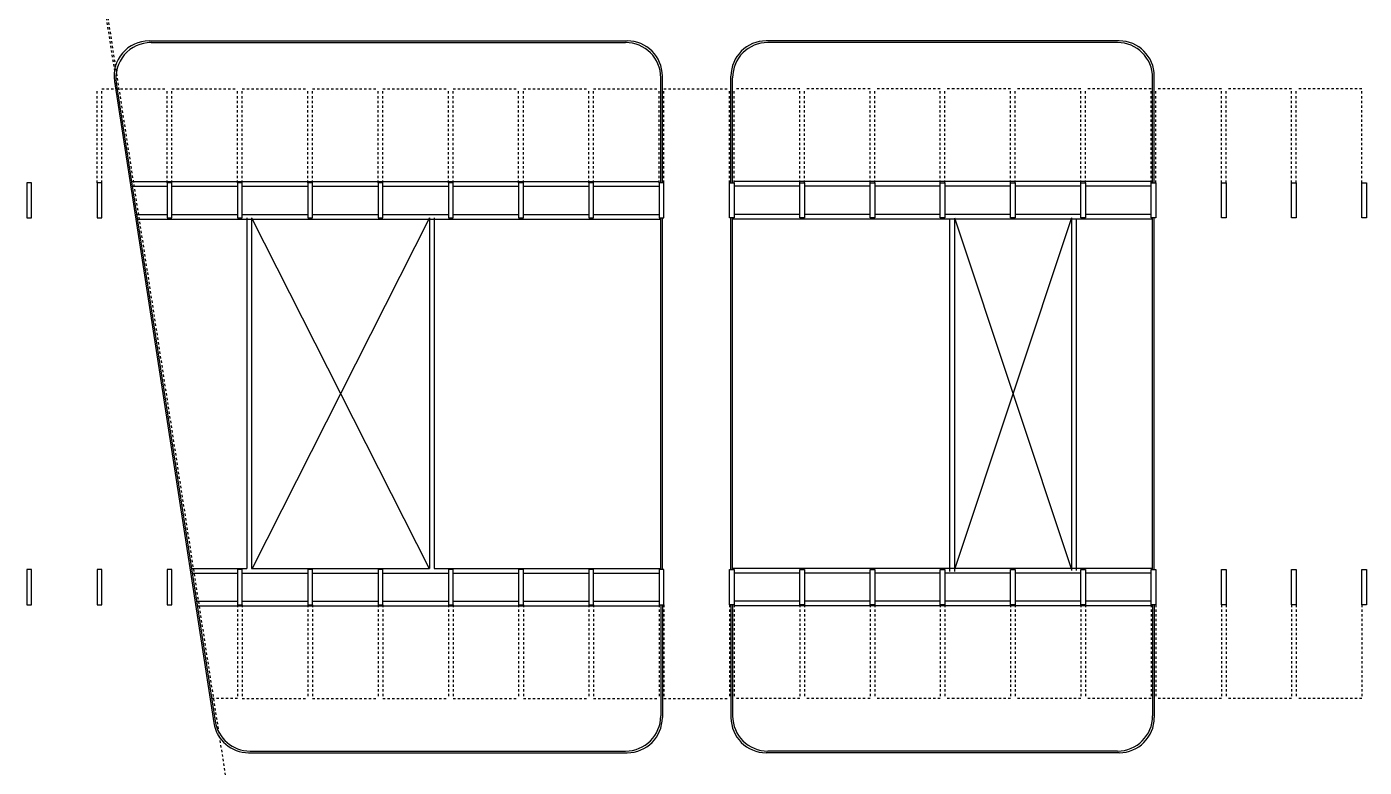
# Model space of a CAD drawing. Extents: x 34 to 586, y 527 to 658.
# Drawn here: x 34 to 91.1, y 562.5 to 594.1 of the extents above; entities that cross this region are included whole.
import ezdxf

# ---------------------------------------------------------------- set-up
doc = ezdxf.new("R2010")
doc.units = 0
doc.header["$LTSCALE"] = 0.02
doc.header["$MEASUREMENT"] = 0
doc.linetypes.add('HIDDEN2', pattern=[0.1875, 0.125, -0.0625])
for name, color, linetype in [('ESTR', 3, 'CONTINUOUS'), ('PISO', 1, 'CONTINUOUS'), ('PROJ', 1, 'HIDDEN2')]:
    doc.layers.add(name, color=color, linetype=linetype)

msp = doc.modelspace()

# ---------------------------------------------------------------- linework, layer by layer
at = {"layer": 'ESTR'}
for points in [[(33.976, 587.467), (33.976, 585.967), (34.176, 585.967), (34.176, 587.467)], [(36.976, 587.467), (36.976, 585.967), (37.176, 585.967), (37.176, 587.467)], [(39.976, 587.467), (39.976, 585.967), (40.176, 585.967), (40.176, 587.467)], [(42.976, 587.467), (42.976, 585.967), (43.176, 585.967), (43.176, 587.467)], [(45.976, 587.467), (45.976, 585.967), (46.176, 585.967), (46.176, 587.467)], [(48.976, 587.467), (48.976, 585.967), (49.176, 585.967), (49.176, 587.467)], [(51.976, 587.467), (51.976, 585.967), (52.176, 585.967), (52.176, 587.467)], [(54.976, 587.467), (54.976, 585.967), (55.176, 585.967), (55.176, 587.467)], [(57.976, 587.467), (57.976, 585.967), (58.176, 585.967), (58.176, 587.467)], [(60.976, 587.467), (60.976, 585.967), (61.176, 585.967), (61.176, 587.467)], [(64.176, 587.467), (64.176, 585.967), (63.976, 585.967), (63.976, 587.467)], [(67.176, 587.467), (67.176, 585.967), (66.976, 585.967), (66.976, 587.467)], [(70.176, 587.467), (70.176, 585.967), (69.976, 585.967), (69.976, 587.467)], [(73.176, 587.467), (73.176, 585.967), (72.976, 585.967), (72.976, 587.467)], [(76.176, 587.467), (76.176, 585.967), (75.976, 585.967), (75.976, 587.467)], [(79.176, 587.467), (79.176, 585.967), (78.976, 585.967), (78.976, 587.467)], [(82.176, 587.467), (82.176, 585.967), (81.976, 585.967), (81.976, 587.467)], [(85.176, 587.467), (85.176, 585.967), (84.976, 585.967), (84.976, 587.467)], [(88.176, 587.467), (88.176, 585.967), (87.976, 585.967), (87.976, 587.467)], [(91.176, 587.467), (91.176, 585.967), (90.976, 585.967), (90.976, 587.467)], [(33.976, 570.957), (33.976, 569.457), (34.176, 569.457), (34.176, 570.957)], [(36.976, 570.957), (36.976, 569.457), (37.176, 569.457), (37.176, 570.957)], [(39.976, 570.957), (39.976, 569.457), (40.176, 569.457), (40.176, 570.957)], [(42.976, 570.957), (42.976, 569.457), (43.176, 569.457), (43.176, 570.957)], [(45.976, 570.957), (45.976, 569.457), (46.176, 569.457), (46.176, 570.957)], [(48.976, 570.957), (48.976, 569.457), (49.176, 569.457), (49.176, 570.957)], [(51.976, 570.957), (51.976, 569.457), (52.176, 569.457), (52.176, 570.957)], [(54.976, 570.957), (54.976, 569.457), (55.176, 569.457), (55.176, 570.957)], [(57.976, 570.957), (57.976, 569.457), (58.176, 569.457), (58.176, 570.957)], [(60.976, 570.957), (60.976, 569.457), (61.176, 569.457), (61.176, 570.957)], [(64.176, 570.957), (64.176, 569.457), (63.976, 569.457), (63.976, 570.957)], [(67.176, 570.957), (67.176, 569.457), (66.976, 569.457), (66.976, 570.957)], [(70.176, 570.957), (70.176, 569.457), (69.976, 569.457), (69.976, 570.957)], [(73.176, 570.957), (73.176, 569.457), (72.976, 569.457), (72.976, 570.957)], [(76.176, 570.957), (76.176, 569.457), (75.976, 569.457), (75.976, 570.957)], [(79.176, 570.957), (79.176, 569.457), (78.976, 569.457), (78.976, 570.957)], [(82.176, 570.957), (82.176, 569.457), (81.976, 569.457), (81.976, 570.957)], [(85.176, 570.957), (85.176, 569.457), (84.976, 569.457), (84.976, 570.957)], [(88.176, 570.957), (88.176, 569.457), (87.976, 569.457), (87.976, 570.957)], [(91.176, 570.957), (91.176, 569.457), (90.976, 569.457), (90.976, 570.957)]]:
    msp.add_lwpolyline(points, close=True, dxfattribs=at)
at = {"layer": 'PISO'}
for p, q in [((39.2, 593.519), (59.611, 593.519)), ((39.281, 593.449), (59.541, 593.449)), ((80.611, 593.519), (65.541, 593.519)), ((80.541, 593.449), (65.611, 593.449)), ((37.717, 591.789), (41.965, 564.414)), ((37.799, 591.719), (42.025, 564.484)), ((61.041, 587.467), (61.041, 591.949)), ((61.111, 587.467), (61.111, 592.019)), ((64.041, 587.467), (64.041, 592.019)), ((64.111, 587.467), (64.111, 591.949)), ((82.041, 587.467), (82.041, 591.949)), ((82.111, 587.467), (82.111, 592.019)), ((38.451, 587.517), (60.976, 587.517)), ((38.482, 587.317), (39.976, 587.317)), ((40.176, 587.317), (42.976, 587.317)), ((43.176, 587.317), (45.976, 587.317)), ((46.176, 587.317), (48.976, 587.317)), ((49.176, 587.317), (51.976, 587.317)), ((52.176, 587.317), (54.976, 587.317)), ((55.176, 587.317), (57.976, 587.317)), ((58.176, 587.317), (60.976, 587.317)), ((82.041, 587.517), (64.176, 587.517)), ((66.976, 587.317), (64.176, 587.317)), ((69.976, 587.317), (67.176, 587.317)), ((72.976, 587.317), (70.176, 587.317)), ((75.976, 587.317), (73.176, 587.317)), ((78.976, 587.317), (76.176, 587.317)), ((81.976, 587.317), (79.176, 587.317)), ((38.668, 586.117), (39.976, 586.117)), ((38.699, 585.917), (61.041, 585.917)), ((40.176, 586.117), (42.976, 586.117)), ((43.176, 586.117), (45.976, 586.117)), ((43.376, 585.967), (43.376, 571.007)), ((43.576, 585.967), (51.151, 571.007)), ((43.576, 585.967), (43.576, 571.007)), ((51.176, 585.967), (43.601, 571.007)), ((46.176, 586.117), (48.976, 586.117)), ((49.176, 586.117), (51.976, 586.117)), ((51.176, 585.967), (51.176, 571.007)), ((51.376, 585.967), (51.376, 571.007)), ((52.176, 586.117), (54.976, 586.117)), ((55.176, 586.117), (57.976, 586.117)), ((58.176, 586.117), (60.976, 586.117)), ((61.041, 570.957), (61.041, 585.967)), ((61.111, 570.957), (61.111, 585.967)), ((64.041, 570.957), (64.041, 585.967)), ((64.111, 570.957), (64.111, 585.967)), ((82.041, 585.917), (64.111, 585.917)), ((66.976, 586.117), (64.176, 586.117)), ((69.976, 586.117), (67.176, 586.117)), ((72.976, 586.117), (70.176, 586.117)), ((75.976, 586.117), (73.176, 586.117)), ((73.376, 585.917), (73.376, 570.87)), ((73.576, 585.967), (78.579, 570.957)), ((78.579, 585.967), (73.576, 570.957)), ((73.576, 585.917), (73.576, 570.87)), ((78.976, 586.117), (76.176, 586.117)), ((78.579, 585.917), (78.579, 570.92)), ((78.779, 585.917), (78.779, 570.92)), ((81.976, 586.117), (79.176, 586.117)), ((82.041, 570.957), (82.041, 585.967)), ((82.111, 570.957), (82.111, 585.967)), ((41.013, 571.007), (43.376, 571.007)), ((43.576, 571.007), (51.176, 571.007)), ((51.376, 571.007), (61.041, 571.007)), ((82.041, 571.007), (64.111, 571.007)), ((41.044, 570.807), (42.976, 570.807)), ((43.176, 570.807), (45.976, 570.807)), ((46.176, 570.807), (48.976, 570.807)), ((49.176, 570.807), (51.976, 570.807)), ((52.176, 570.807), (54.976, 570.807)), ((55.176, 570.807), (57.976, 570.807)), ((58.176, 570.807), (60.976, 570.807)), ((66.976, 570.807), (64.176, 570.807)), ((69.976, 570.807), (67.176, 570.807)), ((72.976, 570.807), (70.176, 570.807)), ((75.976, 570.807), (73.176, 570.807)), ((78.976, 570.807), (76.176, 570.807)), ((81.976, 570.807), (79.176, 570.807)), ((41.23, 569.607), (42.976, 569.607)), ((41.261, 569.407), (60.976, 569.407)), ((43.176, 569.607), (45.976, 569.607)), ((46.176, 569.607), (48.976, 569.607)), ((49.176, 569.607), (51.976, 569.607)), ((52.176, 569.607), (54.976, 569.607)), ((55.176, 569.607), (57.976, 569.607)), ((58.176, 569.607), (60.976, 569.607)), ((61.041, 569.457), (61.041, 564.714)), ((61.111, 569.457), (61.111, 564.644)), ((64.041, 569.457), (64.041, 564.644)), ((64.111, 569.457), (64.111, 564.714)), ((66.976, 569.607), (64.176, 569.607)), ((82.041, 569.407), (64.176, 569.407)), ((69.976, 569.607), (67.176, 569.607)), ((72.976, 569.607), (70.176, 569.607)), ((75.976, 569.607), (73.176, 569.607)), ((78.976, 569.607), (76.176, 569.607)), ((81.976, 569.607), (79.176, 569.607)), ((82.041, 569.457), (82.041, 564.714)), ((82.111, 569.457), (82.111, 564.644)), ((43.447, 563.144), (58.242, 563.144)), ((43.507, 563.214), (58.143, 563.214)), ((58.143, 563.214), (59.541, 563.214)), ((58.242, 563.144), (59.611, 563.144)), ((80.611, 563.144), (65.541, 563.144)), ((80.541, 563.214), (65.611, 563.214))]:
    msp.add_line(p, q, dxfattribs=at)
for centre, start, end in [((39.2, 592.019), 90, 188.8202), ((39.281, 591.949), 90, 188.8202), ((59.541, 591.949), 360, 90), ((59.611, 592.019), 360, 90), ((65.541, 592.019), 90, 180), ((65.611, 591.949), 90, 180), ((80.541, 591.949), 360, 90), ((80.611, 592.019), 360, 90), ((43.447, 564.644), 188.8202, 270), ((43.507, 564.714), 188.8202, 270), ((59.541, 564.714), 270, 360), ((59.611, 564.644), 270, 360), ((65.541, 564.644), 180, 270), ((65.611, 564.714), 180, 270), ((80.541, 564.714), 270, 360), ((80.611, 564.644), 270, 360)]:
    msp.add_arc(centre, 1.5, start, end, dxfattribs=at)
at = {"layer": 'PROJ', "ltscale": 2}
for p, q in [((36.969, 597.068), (37.717, 592.247)), ((37.04, 597.068), (42.847, 559.644))]:
    msp.add_line(p, q, dxfattribs=at)
at = {"layer": 'PROJ'}
for p, q in [((36.976, 587.467), (36.976, 591.467)), ((37.176, 591.467), (39.976, 591.467)), ((37.176, 587.467), (37.176, 591.467)), ((39.976, 587.467), (39.976, 591.467)), ((40.176, 587.467), (40.176, 591.467)), ((40.176, 591.467), (42.976, 591.467)), ((42.976, 587.467), (42.976, 591.467)), ((43.176, 591.467), (45.976, 591.467)), ((43.176, 587.467), (43.176, 591.467)), ((45.976, 587.467), (45.976, 591.467)), ((46.176, 587.467), (46.176, 591.467)), ((46.176, 591.467), (48.976, 591.467)), ((48.976, 587.467), (48.976, 591.467)), ((49.176, 591.467), (51.976, 591.467)), ((49.176, 587.467), (49.176, 591.467)), ((51.976, 587.467), (51.976, 591.467)), ((52.176, 587.467), (52.176, 591.467)), ((52.176, 591.467), (54.976, 591.467)), ((54.976, 587.467), (54.976, 591.467)), ((55.176, 591.467), (57.976, 591.467)), ((55.176, 587.467), (55.176, 591.467)), ((57.976, 587.467), (57.976, 591.467)), ((58.176, 587.467), (58.176, 591.467)), ((58.176, 591.467), (60.976, 591.467)), ((60.976, 587.467), (60.976, 591.467)), ((61.176, 591.467), (63.976, 591.467)), ((61.176, 587.467), (61.176, 591.467)), ((63.976, 587.467), (63.976, 591.467)), ((64.176, 587.467), (64.176, 591.467)), ((66.976, 591.467), (64.176, 591.467)), ((66.976, 587.467), (66.976, 591.467)), ((67.176, 587.467), (67.176, 591.467)), ((69.976, 591.467), (67.176, 591.467)), ((69.976, 587.467), (69.976, 591.467)), ((70.176, 587.467), (70.176, 591.467)), ((72.976, 591.467), (70.176, 591.467)), ((72.976, 587.467), (72.976, 591.467)), ((73.176, 587.467), (73.176, 591.467)), ((75.976, 591.467), (73.176, 591.467)), ((75.976, 587.467), (75.976, 591.467)), ((78.976, 591.467), (76.176, 591.467)), ((76.176, 587.467), (76.176, 591.467)), ((78.976, 587.467), (78.976, 591.467)), ((79.176, 587.467), (79.176, 591.467)), ((81.976, 591.467), (79.176, 591.467)), ((81.976, 587.467), (81.976, 591.467)), ((84.976, 591.467), (82.176, 591.467)), ((82.176, 587.467), (82.176, 591.467)), ((84.976, 587.467), (84.976, 591.467)), ((85.176, 587.467), (85.176, 591.467)), ((87.976, 591.467), (85.176, 591.467)), ((87.976, 587.467), (87.976, 591.467)), ((90.976, 591.467), (88.176, 591.467)), ((88.176, 587.467), (88.176, 591.467)), ((90.976, 587.467), (90.976, 591.467)), ((42.976, 569.457), (42.976, 565.457)), ((43.176, 569.457), (43.176, 565.457)), ((45.976, 569.457), (45.976, 565.457)), ((46.176, 569.457), (46.176, 565.457)), ((48.976, 569.457), (48.976, 565.457)), ((49.176, 569.457), (49.176, 565.457)), ((51.976, 569.457), (51.976, 565.457)), ((52.176, 569.457), (52.176, 565.457)), ((54.976, 569.457), (54.976, 565.457)), ((55.176, 569.457), (55.176, 565.457)), ((57.976, 569.457), (57.976, 565.457)), ((58.176, 569.457), (58.176, 565.457)), ((60.976, 569.457), (60.976, 565.457)), ((61.176, 569.457), (61.176, 565.457)), ((63.976, 569.457), (63.976, 565.457)), ((64.176, 569.457), (64.176, 565.457)), ((66.976, 569.457), (66.976, 565.457)), ((67.176, 569.457), (67.176, 565.457)), ((69.976, 569.457), (69.976, 565.457)), ((70.176, 569.457), (70.176, 565.457)), ((72.976, 569.457), (72.976, 565.457)), ((73.176, 569.457), (73.176, 565.457)), ((75.976, 569.457), (75.976, 565.457)), ((76.176, 569.457), (76.176, 565.457)), ((78.976, 569.457), (78.976, 565.457)), ((79.176, 569.457), (79.176, 565.457)), ((81.976, 569.457), (81.976, 565.457)), ((82.176, 569.457), (82.176, 565.457)), ((84.976, 569.457), (84.976, 565.457)), ((85.176, 569.457), (85.176, 565.457)), ((87.976, 569.457), (87.976, 565.457)), ((88.176, 569.457), (88.176, 565.457)), ((90.976, 569.457), (90.976, 565.457)), ((42.976, 565.457), (41.874, 565.457)), ((43.176, 565.457), (45.976, 565.457)), ((46.176, 565.457), (48.976, 565.457)), ((49.176, 565.457), (51.976, 565.457)), ((52.176, 565.457), (54.976, 565.457)), ((55.176, 565.457), (57.976, 565.457)), ((58.176, 565.457), (60.976, 565.457)), ((61.176, 565.457), (63.976, 565.457)), ((66.976, 565.457), (64.176, 565.457)), ((69.976, 565.457), (67.176, 565.457)), ((72.976, 565.457), (70.176, 565.457)), ((75.976, 565.457), (73.176, 565.457)), ((78.976, 565.457), (76.176, 565.457)), ((81.976, 565.457), (79.176, 565.457)), ((84.976, 565.457), (82.176, 565.457)), ((87.976, 565.457), (85.176, 565.457)), ((90.976, 565.457), (88.176, 565.457))]:
    msp.add_line(p, q, dxfattribs=at)

doc.saveas('drawing.dxf')
